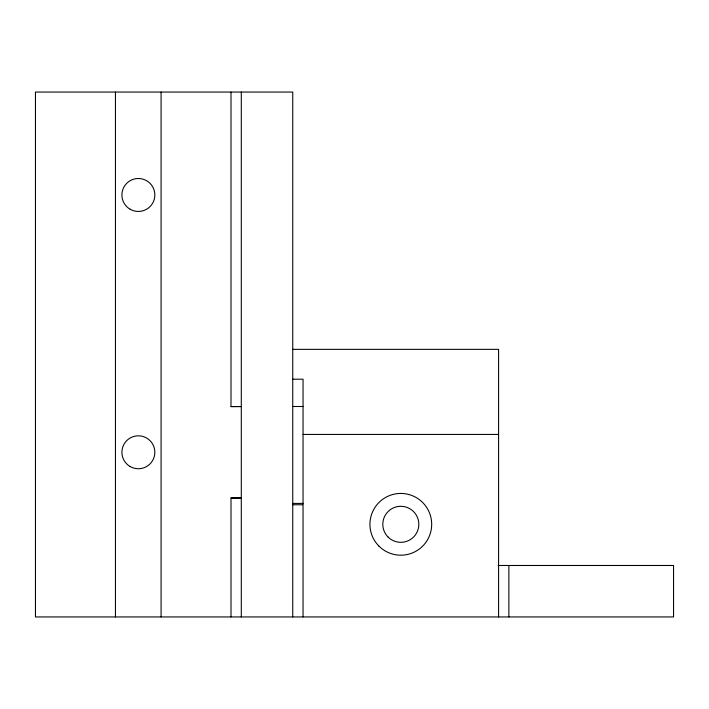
<?xml version="1.0" encoding="UTF-8"?>
<svg xmlns="http://www.w3.org/2000/svg" width="709" height="709" viewBox="0 0 709 709"><rect width="100%" height="100%" fill="white"/><g stroke="black" fill="none" stroke-linecap="round" stroke-linejoin="round"><path stroke-width="1.06" d="M292.746 349.351L498.587 349.351L498.587 616.945M292.746 379.191L303.044 379.191L303.044 616.945M231.001 406.541L241.29 406.541L231.001 406.603L231.001 92.055M292.746 406.496L303.044 406.496M303.044 434.44L498.587 434.44M231.001 497.948L241.29 497.948L231.001 498.01L231.001 616.945M292.746 503.408L303.044 503.408M292.746 504.764L302.708 504.764M498.152 565.481L673.55 565.481L673.55 616.945L35.45 616.945L35.45 92.055L292.746 92.055L292.746 616.945M508.876 565.481L508.876 616.945M241.29 92.055L241.29 616.945M161.085 92.055L161.085 616.945M115.443 92.055L115.443 616.945M388.08 537.05A18.009 18.009 0 0 0 418.213 528.976A18.009 18.009 0 0 0 396.154 506.917A18.009 18.009 0 0 0 388.08 537.05M378.978 546.152A30.877 30.877 0 0 0 430.638 532.308A30.877 30.877 0 0 0 392.821 494.492A30.877 30.877 0 0 0 378.978 546.152M130.137 209.235A16.467 16.467 0 0 0 154.837 194.975A16.467 16.467 0 0 0 130.137 180.715A16.467 16.467 0 0 0 130.137 209.235M130.137 466.531A16.467 16.467 0 0 0 154.837 452.271A16.467 16.467 0 0 0 130.137 438.011A16.467 16.467 0 0 0 130.137 466.531"/></g></svg>
